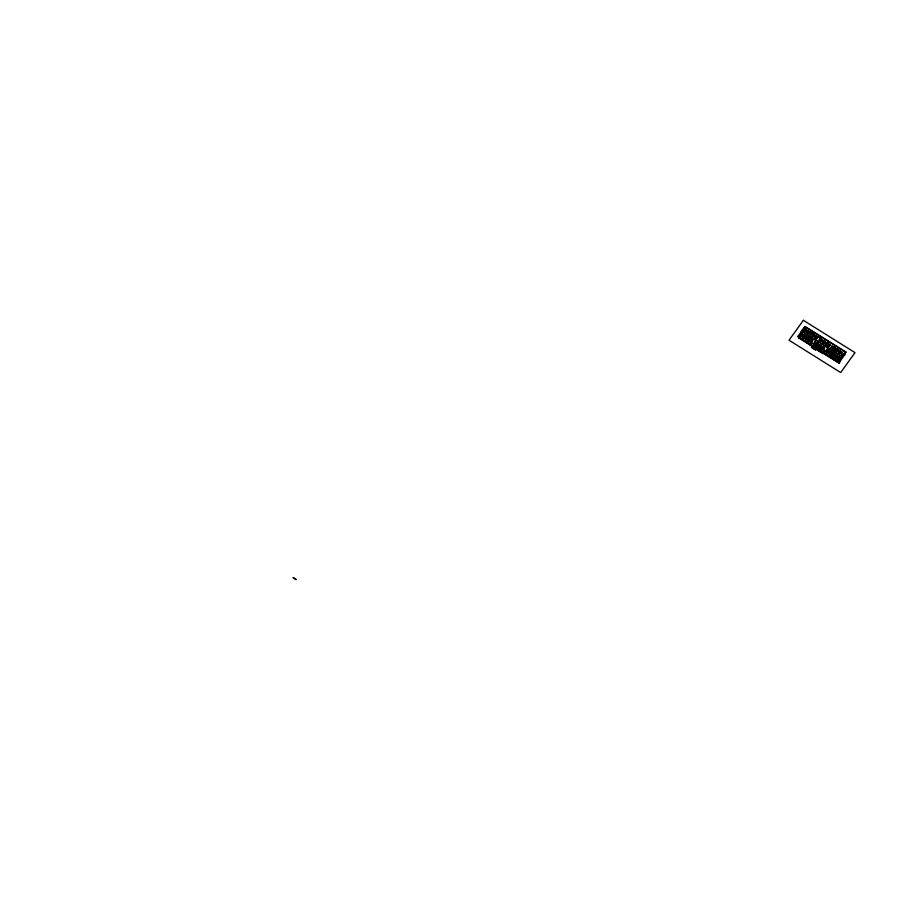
<?xml version="1.0" encoding="UTF-8"?>
<svg xmlns="http://www.w3.org/2000/svg" width="900" height="900" viewBox="0 0 900 900"><rect width="100%" height="100%" fill="white"/><g stroke="black" fill="none" stroke-linecap="round" stroke-linejoin="round"><path stroke-width="1.35" d="M841.129 358.29L842.918 355.489M803.891 337.95L804.049 335.272L802.845 337.286M835.796 357.93L835.954 355.264L834.75 357.277M808.222 340.661C807.413 338.929 811.069 338.31 808.009 337.005L806.467 339.559M807.896 340.447L807.413 338.591L806.726 339.728M841.331 358.335L840.904 358.931L841.523 358.076M840.96 358.684L842.535 356.029M841.399 357.93L843.12 355.86M806.254 339.424L806.692 336.184L804.386 338.254M842.377 356.805L843.075 355.759M805.961 339.244L806.186 338.321L805.354 337.793L804.668 338.434M843.998 354.488L843.581 355.196M845.91 352.125L842.164 356.614L801.36 331.099C800.854 333.405 796.365 337.32 799.166 335.914L799.706 335.16M799.65 337.185L799.155 337.702M841.95 357.514L841.95 356.951M799.166 335.914L804.938 327.87C804.746 325.586 804.015 329.31 801.405 331.009L842.153 356.569M801.304 336.319L802.069 333.281L802.26 335.059L803.891 334.429L801.562 336.488M802.586 337.129L804.127 334.575L804.24 337.41L805.702 335.554L804.161 338.119M808.481 340.819L810.023 338.265L811.462 339.165L810.101 338.738L809.629 339.514L810.551 340.504L809.449 339.817L808.931 340.684L809.977 341.752M816.84 346.061L818.381 343.496L818.01 344.711L819.045 345.364L819.945 344.475L818.404 347.04M817.11 346.219L817.83 345.015L818.865 345.668L818.145 346.871M823.174 350.021L824.715 347.468L823.624 349.886L824.423 350.809M825.514 351.484L827.044 348.93C829.08 349.425 827.617 352.384 826.268 351.968M829.44 353.947L830.981 351.394L829.699 354.116M830.149 354.397L831.949 352.001L830.599 354.251L831.262 355.343M831.712 355.365L833.242 352.811C835.459 353.104 834.154 356.692 832.433 355.815M833.771 356.67L835.312 354.105L834.041 356.827M834.491 357.109L836.033 354.555L836.145 357.39L837.607 355.545L836.066 358.099M838.71 362.475L841.714 356.344L845.224 353.104M799.29 337.511L799.144 338.141L838.913 363.049L842.13 356.512M840.859 358.47L840.758 359.1M842.085 356.738L842.018 357.39M838.879 362.183L797.918 336.51L798.637 335.599M801.45 331.11L805.072 326.554L846.034 352.226L805.117 326.734M804.938 327.87L804.904 328.522M799.144 338.141L799.605 337.027M799.436 337.95L799.087 337.387M806.839 342.517L807.48 343.181M807.322 342.889L806.692 342.36M807.266 343.147L806.974 342.326M810.788 344.993L811.519 345.679M811.08 345.24L810.664 344.858M811.226 345.623L810.934 344.801M813.442 348.457L814.117 347.456L812.126 346.365L811.451 347.31L815.411 349.785L816.176 348.728L815.366 349.661L811.485 347.254M815.366 345.184C818.516 346.387 813.42 343.924 817.076 343.024C819.63 343.755 813.555 341.595 815.648 345.364M814.084 347.535L812.16 346.421M814.477 346.725L815.411 345.42M816.356 347.4L821.16 350.539L816.727 347.681M816.379 347.603L816.874 347.895M818.1 348.615L818.426 348.874M818.955 350.46L818.674 351.067M822.96 353.059L822.814 352.238L823.365 353.104M823.005 352.361L799.279 337.95M823.601 353.239L822.623 353.531L822.982 352.946M826.639 354.915L827.347 355.59M826.571 354.814L826.83 355.489L826.976 354.848M827.134 355.298L826.785 354.724M831.127 357.896L830.633 357.334M834.559 359.876L835.178 360.529M835.054 360.259L834.379 359.707M835.087 360.371L834.694 359.685M839.002 360.855L844.774 352.822M838.519 362.351L839.52 361.136M844.436 354.848L839.812 361.429M844.594 354.634L839.486 361.553M838.845 362.925L839.678 361.766M842.467 356.58L842.13 357.244M839.509 361.226L839.137 360.157L839.824 361.856M797.962 336.544L838.834 361.969M811.496 347.344L815.231 349.29L816.008 348.671M828.304 343.17C829.654 346.826 823.658 343.384 827.021 344.947C830.239 343.811 825.041 341.921 828.596 343.406M844.144 353.093L844.942 354.746M844.166 353.52L844.661 354.983M839.543 360.113L840.038 361.575L838.71 362.925L838.361 362.205M799.594 335.306L839.43 360.259M830.655 355.702L831.488 356.22M830.554 355.714L831.51 356.31M838.867 362.329L838.913 363.049M798.952 337.579L815.029 348.12L814.702 347.389M822.668 352.429L839.002 362.734M823.039 352.89L826.83 355.309M827.01 355.376L838.811 362.801M822.623 353.531L815.794 349.256M837.09 358.684C835.785 357.491 839.689 354.521 839.374 357.637C838.688 354.397 835.751 360.034 838.643 358.335L838.238 357.66L839.081 358.189L837.675 359.134A1.26 1.215 -71.1 0 1 837.191 358.808M841.759 357.086L841.781 357.683M839.092 360.304L839.475 361.811M837.135 361.721L836.393 361.012M830.734 357.199L831.026 358.031M822.814 352.238L823.061 353.126M814.871 347.265L815.175 348.098M815.209 349.189L815.411 349.785M803.025 339.851L803.317 340.673L802.924 339.986M799.38 337.343L799.65 338.243M834.356 349.594L835.661 350.786L837.394 348.795L836.055 349.324L835.627 347.692L835.571 349.054L834.356 349.594M827.696 352.373L828.934 353.272L830.486 351.079L828.304 352.879L828.911 350.1L827.696 352.373M821.768 346.039C819.788 351.754 818.303 342.799 821.768 346.039M823.939 347.4C821.959 353.115 820.474 344.149 823.939 347.4M829.755 345.769L829.08 346.478L828.034 345.814L828.202 345.251L829.339 346.061L828.731 344.7L829.485 344.036L830.621 344.779L830.419 345.409L829.17 344.486L829.755 345.769M832.399 347.423C827.91 348.221 833.636 347.692 831.409 346.162C835.335 346.77 830.88 345.319 832.399 347.423M821.452 346.118C819.945 350.629 818.82 343.777 821.452 346.118M823.624 347.479C822.105 351.979 820.991 345.139 823.624 347.479M806.58 330.12C802.215 331.279 805.635 333.034 806.906 330.064A1.125 0.945 5.7 0 0 806.67 329.546A1.26 1.057 5.7 0 0 806.186 329.22L804.668 329.873L805.523 330.401L805.849 329.445L806.58 330.12M809.235 333.686L810.416 334.969L812.149 332.978L810.551 332.348L809.235 333.686M809.584 333.664L810.36 334.575L811.676 333.056L810.607 332.629L809.584 333.664M834.716 349.56L835.582 350.392L836.156 349.74L834.716 349.56M822.094 339.817C820.226 343.451 819.675 337.534 822.094 339.817M824.265 341.179C822.398 344.812 821.846 338.895 824.265 341.179M812.711 340.56C811.069 337.095 812.554 343.507 810.923 341.775C812.092 345.015 811.519 339.39 812.711 340.56M815.344 342.202C813.78 338.726 815.062 345.116 813.555 343.429C814.725 346.657 814.163 341.044 815.344 342.202M816.143 335.734L814.748 337.68L815.535 335.419L813.184 336.701L814.905 335.014L816.143 335.734M819.776 340.155C821.857 344.104 823.342 335.981 819.776 340.155M821.947 341.516C824.029 345.465 825.514 337.343 821.947 341.516M807.671 330.84C805.646 336.746 811.71 328.072 807.75 332.64C809.786 326.734 803.711 335.407 807.671 330.84M839.576 350.82C837.551 356.726 843.615 348.053 839.655 352.631C841.691 346.714 835.616 355.387 839.576 350.82M841.826 352.868L841.59 354.499L841.489 352.991L839.768 353.351L842.558 352.024L841.826 352.868M827.28 351.236L825.952 351.349L826.481 350.471L827.28 351.236M827.865 350.077L826.661 350.168L827.134 349.391L827.865 350.077M816.221 336.679L815.501 337.95L816.615 338.85L818.347 336.87L817.121 336.195L816.221 336.679M806.49 337.151L806.276 337.995L805.59 337.567L806.67 336.532L806.49 337.151M834.131 354.262L833.209 355.613L832.151 355.23L833.332 353.284L834.131 354.262M816.536 336.78L817.279 337.624L817.875 336.938L816.536 336.78M815.861 337.702L816.559 338.456L817.076 337.849L815.929 337.59M837.596 348.919C833.265 355.196 841.972 348.165 838.451 350.381L837.596 348.919M837.506 350.123L837.011 351.304L838.181 350.55L837.506 350.123M808.988 338.332L807.592 338.299L808.099 337.444L808.988 338.332M293.231 577.699L296.201 579.555L293.231 577.699M803.363 320.299L789.041 340.211L840.679 372.555L855 352.642L803.363 320.299M809.82 331.526L808.087 333.506L809.82 331.526M812.464 333.18L813.24 334.024L811.98 335.947L813.712 333.956L812.464 333.18M814.151 334.238L812.419 336.229L814.151 334.238M819.428 337.545L820.215 338.4L818.944 340.312L820.676 338.321L819.428 337.545M825.446 341.314L823.714 343.305L824.692 342.652L825.727 343.305C823.523 346.354 828.9 340.065 825.93 343.069L824.895 342.416L825.446 341.314M832.399 348.379L833.636 349.515L835.369 347.524L833.884 346.601L834.908 347.603L834.311 348.277L833.006 347.816L834.109 348.514L833.58 349.121L832.399 348.379"/></g></svg>
